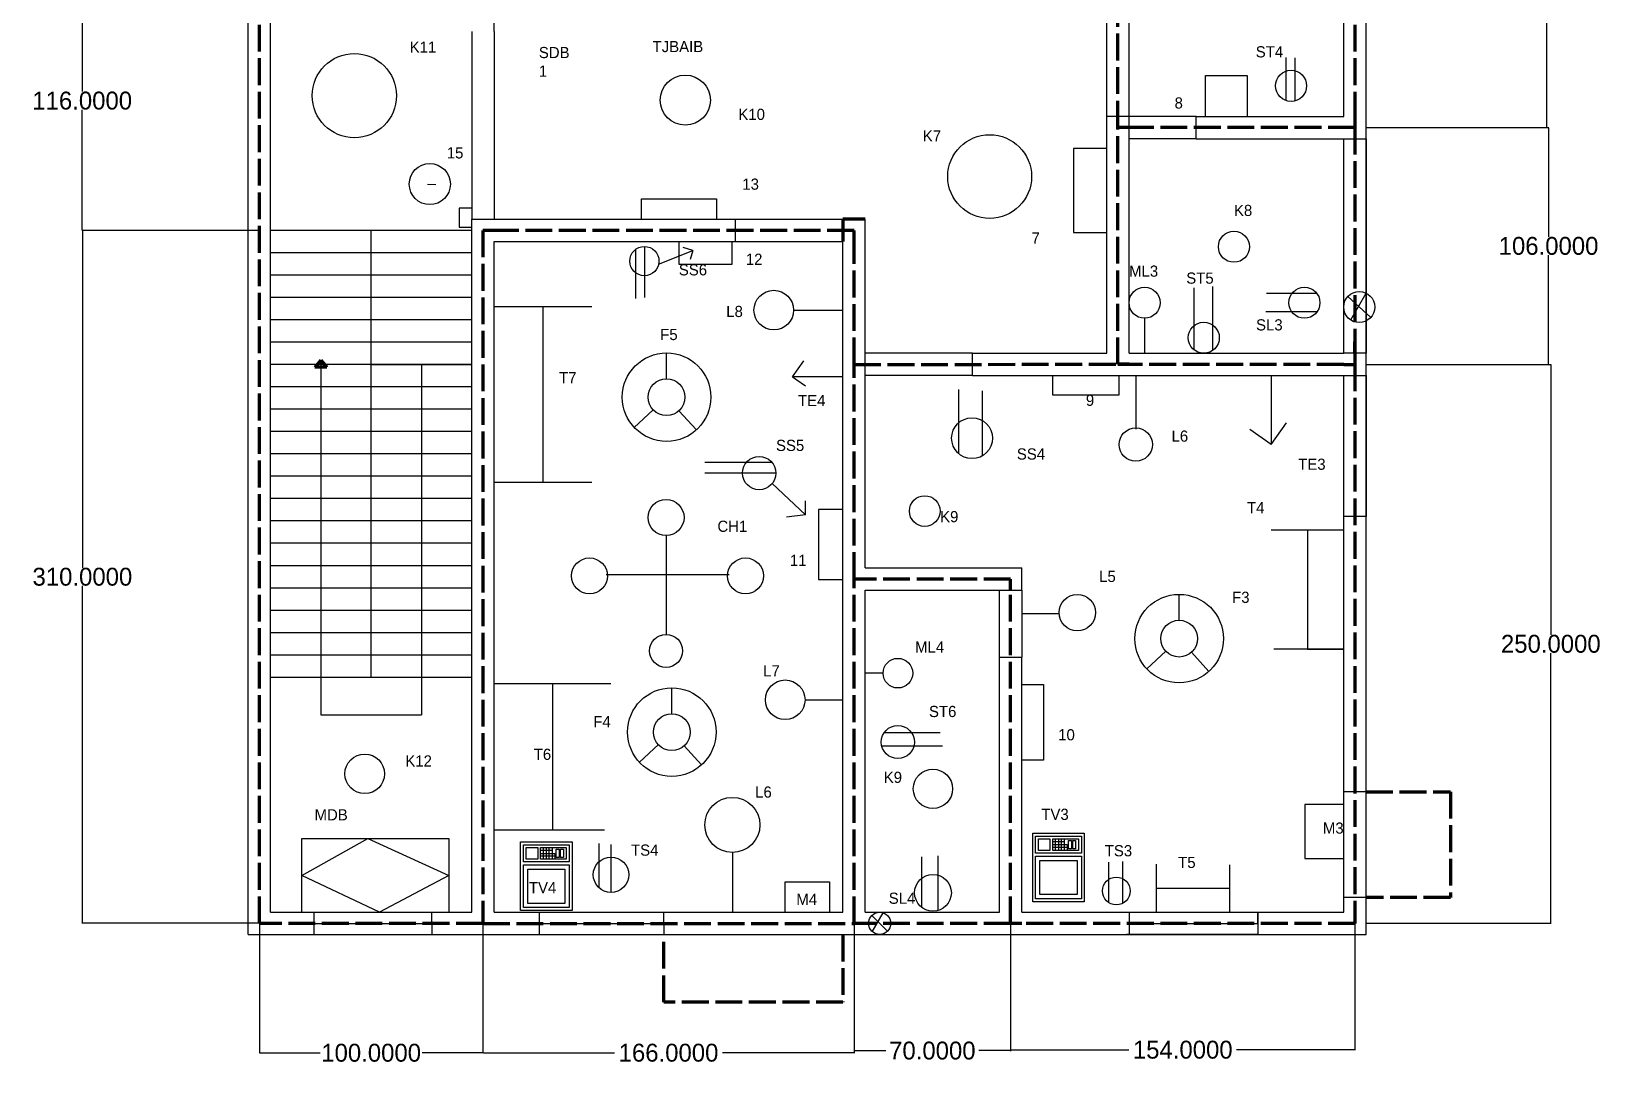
# Model space of a CAD drawing. Header units: inches. Extents: x -53 to 649, y -35 to 873.
# Drawn here: x -53 to 649, y -35 to 427 of the extents above; entities that cross this region are included whole.
import ezdxf

# ---------------------------------------------------------------- set-up
doc = ezdxf.new("R2010")
doc.units = ezdxf.units.IN
doc.header["$MEASUREMENT"] = 0
doc.linetypes.add('ACAD_ISO02W100', pattern=[15, 12, -3])
doc.dimstyles.get("Standard").update_dxf_attribs({"dimtxt": 8, "dimasz": 0.18, "dimexe": 0.18, "dimexo": 0.0625, "dimgap": 0.09, "dimtad": 0, "dimtih": 1, "dimtoh": 1, "dimdec": 4, "dimzin": 0, "dimdsep": 46, "dimtxsty": 'Standard', "dimcen": 0.09, "dimadec": 0, "dimazin": 0, "dimtfac": 1, "dimtdec": 4, "dimtofl": 0, "dimtmove": 0, "dimatfit": 3, "dimfxl": 1, "dimtolj": 1, "dimtzin": 0, "dimarcsym": 0})

# ---------------------------------------------------------------- blocks, each defined once
blk = doc.blocks.new('Microwave')
for p, q in [((19, 7), (19, 11)), ((20, 11), (20, 7)), ((21, 7), (21, 11)), ((18, 10), (22, 10)), ((22, 9), (18, 9)), ((18, 8), (22, 8)), ((22, 7), (18, 7)), ((20, 6), (18, 6)), ((19, 6), (19, 7)), ((20, 7), (20, 6))]:
    blk.add_line(p, q)
for points in [[(0, 0), (0, 18), (24, 18), (24, 0)], [(1, 1), (1, 17), (16, 17), (16, 1)], [(17, 1), (17, 17), (23, 17), (23, 1)], [(2.5, 2.5), (2.5, 15.5), (14.5, 15.5), (14.5, 2.5)], [(18, 12), (18, 16), (22, 16), (22, 12)], [(18, 2), (18, 11), (22, 11), (22, 2)], [(18.5, 4.5), (18.5, 5.5), (21.5, 5.5), (21.5, 4.5)], [(18.5, 3), (18.5, 4), (21.5, 4), (21.5, 3)]]:
    blk.add_lwpolyline(points, close=True)
blk = doc.blocks.new('*D60')
at = {"color": 0, "lineweight": -2}
for p, q in [((148.48, 28.2), (148.48, -29.83)), ((314.48, 28.2), (314.48, -29.83)), ((148.66, -29.65), (207.39, -29.65)), ((314.3, -29.65), (255.57, -29.65))]:
    blk.add_line(p, q, dxfattribs=at)
at = {"color": 0, "lineweight": 100}
for points in [[(148.66, -29.62), (148.66, -29.68), (148.48, -29.65)], [(314.3, -29.62), (314.3, -29.68), (314.48, -29.65)]]:
    blk.add_solid(points, dxfattribs=at)
at = {"layer": 'Defpoints', "color": 0, "lineweight": 100}
for p in [(148.48, 28.27), (314.48, 28.27), (148.48, -29.65)]:
    blk.add_point(p, dxfattribs=at)
at = {"color": 0, "lineweight": 100, "insert": (231.48, -29.65), "char_height": 8, "attachment_point": 5}
blk.add_mtext('\\A1;166.0000', dxfattribs=at)
blk = doc.blocks.new('*D61')
at = {"color": 0, "lineweight": -2}
for p, q in [((48.48, 28.2), (48.48, -29.86)), ((148.48, 28.14), (148.48, -29.86)), ((48.66, -29.68), (75.72, -29.68)), ((148.3, -29.68), (121.23, -29.68))]:
    blk.add_line(p, q, dxfattribs=at)
at = {"color": 0, "lineweight": 100}
for points in [[(48.66, -29.65), (48.66, -29.71), (48.48, -29.68)], [(148.3, -29.65), (148.3, -29.71), (148.48, -29.68)]]:
    blk.add_solid(points, dxfattribs=at)
at = {"layer": 'Defpoints', "color": 0, "lineweight": 100}
for p in [(48.48, 28.27), (148.48, 28.2), (48.48, -29.68)]:
    blk.add_point(p, dxfattribs=at)
at = {"color": 0, "lineweight": 100, "insert": (98.48, -29.68), "char_height": 8, "attachment_point": 5}
blk.add_mtext('\\A1;100.0000', dxfattribs=at)
blk = doc.blocks.new('*D62')
at = {"color": 0, "lineweight": -2}
for p, q in [((314.48, 28.14), (314.48, -28.87)), ((384.48, 28.2), (384.48, -28.87)), ((314.66, -28.69), (328.72, -28.69)), ((384.3, -28.69), (370.23, -28.69))]:
    blk.add_line(p, q, dxfattribs=at)
at = {"color": 0, "lineweight": 100}
for points in [[(314.66, -28.66), (314.66, -28.72), (314.48, -28.69)], [(384.3, -28.66), (384.3, -28.72), (384.48, -28.69)]]:
    blk.add_solid(points, dxfattribs=at)
at = {"layer": 'Defpoints', "color": 0, "lineweight": 100}
for p in [(314.48, 28.2), (384.48, 28.27), (384.48, -28.69)]:
    blk.add_point(p, dxfattribs=at)
at = {"color": 0, "lineweight": 100, "insert": (349.48, -28.69), "char_height": 8, "attachment_point": 5}
blk.add_mtext('\\A1;70.0000', dxfattribs=at)
blk = doc.blocks.new('*D63')
at = {"color": 0, "lineweight": -2}
for p, q in [((384.48, 28.14), (384.48, -28.48)), ((538.48, 28.2), (538.48, -28.48)), ((384.66, -28.3), (437.39, -28.3)), ((538.3, -28.3), (485.57, -28.3))]:
    blk.add_line(p, q, dxfattribs=at)
at = {"color": 0, "lineweight": 100}
for points in [[(384.66, -28.27), (384.66, -28.33), (384.48, -28.3)], [(538.3, -28.27), (538.3, -28.33), (538.48, -28.3)]]:
    blk.add_solid(points, dxfattribs=at)
at = {"layer": 'Defpoints', "color": 0, "lineweight": 100}
for p in [(384.48, 28.2), (538.48, 28.27), (384.48, -28.3)]:
    blk.add_point(p, dxfattribs=at)
at = {"color": 0, "lineweight": 100, "insert": (461.48, -28.3), "char_height": 8, "attachment_point": 5}
blk.add_mtext('\\A1;154.0000', dxfattribs=at)
blk = doc.blocks.new('*D65')
at = {"color": 0, "lineweight": -2}
for p, q in [((543.54, 278.27), (626.28, 278.27)), ((626.1, 278.09), (626.1, 157.36)), ((626.1, 28.45), (626.1, 149.18)), ((543.54, 28.27), (626.28, 28.27))]:
    blk.add_line(p, q, dxfattribs=at)
at = {"color": 0, "lineweight": 100}
for points in [[(626.07, 278.09), (626.13, 278.09), (626.1, 278.27)], [(626.07, 28.45), (626.13, 28.45), (626.1, 28.27)]]:
    blk.add_solid(points, dxfattribs=at)
at = {"layer": 'Defpoints', "color": 0, "lineweight": 100}
for p in [(543.48, 278.27), (543.48, 28.27), (626.1, 28.27)]:
    blk.add_point(p, dxfattribs=at)
at = {"color": 0, "lineweight": 100, "insert": (626.1, 153.27), "char_height": 8, "attachment_point": 5}
blk.add_mtext('\\A1;250.0000', dxfattribs=at)
blk = doc.blocks.new('*D66')
at = {"color": 0, "lineweight": -2}
for p, q in [((543.66, 384.27), (625.27, 384.27)), ((625.09, 384.09), (625.09, 335.36)), ((625.09, 278.45), (625.09, 327.18)), ((543.6, 278.27), (625.27, 278.27))]:
    blk.add_line(p, q, dxfattribs=at)
at = {"color": 0, "lineweight": 100}
for points in [[(625.06, 384.09), (625.12, 384.09), (625.09, 384.27)], [(625.06, 278.45), (625.12, 278.45), (625.09, 278.27)]]:
    blk.add_solid(points, dxfattribs=at)
at = {"layer": 'Defpoints', "color": 0, "lineweight": 100}
for p in [(543.6, 384.27), (543.54, 278.27), (625.09, 278.27)]:
    blk.add_point(p, dxfattribs=at)
at = {"color": 0, "lineweight": 100, "insert": (625.09, 331.27), "char_height": 8, "attachment_point": 5}
blk.add_mtext('\\A1;106.0000', dxfattribs=at)
blk = doc.blocks.new('*D67')
at = {"color": 0, "lineweight": -2}
for p, q in [((543.73, 490.27), (624.51, 490.27)), ((624.33, 490.09), (624.33, 441.36)), ((624.33, 384.45), (624.33, 433.18)), ((543.73, 384.27), (624.51, 384.27))]:
    blk.add_line(p, q, dxfattribs=at)
at = {"color": 0, "lineweight": 100}
for points in [[(624.3, 490.09), (624.36, 490.09), (624.33, 490.27)], [(624.3, 384.45), (624.36, 384.45), (624.33, 384.27)]]:
    blk.add_solid(points, dxfattribs=at)
at = {"layer": 'Defpoints', "color": 0, "lineweight": 100}
for p in [(543.66, 490.27), (624.33, 490.27), (543.66, 384.27)]:
    blk.add_point(p, dxfattribs=at)
at = {"color": 0, "lineweight": 100, "insert": (624.33, 437.27), "char_height": 8, "attachment_point": 5}
blk.add_mtext('\\A1;106.0000', dxfattribs=at)
blk = doc.blocks.new('*D75')
at = {"color": 0, "lineweight": -2}
for p, q in [((48.41, 338.27), (-30.85, 338.27)), ((-30.67, 338.09), (-30.67, 187.36)), ((-30.67, 28.45), (-30.67, 179.18)), ((48.41, 28.27), (-30.85, 28.27))]:
    blk.add_line(p, q, dxfattribs=at)
at = {"color": 0, "lineweight": 100}
for points in [[(-30.7, 338.09), (-30.64, 338.09), (-30.67, 338.27)], [(-30.7, 28.45), (-30.64, 28.45), (-30.67, 28.27)]]:
    blk.add_solid(points, dxfattribs=at)
at = {"layer": 'Defpoints', "color": 0, "lineweight": 100}
for p in [(-30.67, 338.27), (48.48, 338.27), (48.48, 28.27)]:
    blk.add_point(p, dxfattribs=at)
at = {"color": 0, "lineweight": 100, "insert": (-30.67, 183.27), "char_height": 8, "attachment_point": 5}
blk.add_mtext('\\A1;310.0000', dxfattribs=at)
blk = doc.blocks.new('*D76')
at = {"color": 0, "lineweight": -2}
for p, q in [((43.41, 454.27), (-30.94, 454.27)), ((-30.76, 454.09), (-30.76, 400.36)), ((-30.76, 338.45), (-30.76, 392.18)), ((43.41, 338.27), (-30.94, 338.27))]:
    blk.add_line(p, q, dxfattribs=at)
at = {"color": 0, "lineweight": 100}
for points in [[(-30.79, 454.09), (-30.73, 454.09), (-30.76, 454.27)], [(-30.79, 338.45), (-30.73, 338.45), (-30.76, 338.27)]]:
    blk.add_solid(points, dxfattribs=at)
at = {"layer": 'Defpoints', "color": 0, "lineweight": 100}
for p in [(-30.76, 454.27), (43.48, 454.27), (43.48, 338.27)]:
    blk.add_point(p, dxfattribs=at)
at = {"color": 0, "lineweight": 100, "insert": (-30.76, 396.27), "char_height": 8, "attachment_point": 5}
blk.add_mtext('\\A1;116.0000', dxfattribs=at)

msp = doc.modelspace()

# ---------------------------------------------------------------- linework, layer by layer
for p, q in [((543.47735, 343.26668), (543.47735, 591.26668)), ((43.47735, 23.26668), (43.47735, 541.26668)), ((53.47735, 33.26668), (53.47735, 531.26668)), ((533.47735, 389.26668), (533.47735, 485.26668)), ((153.47735, 427.26668), (153.47735, 449.26668)), ((427.47735, 283.26668), (427.47735, 437.26668)), ((437.47735, 389.26668), (437.47735, 437.26668)), ((143.47735, 427.26668), (143.47735, 343.26668)), ((153.47735, 427.26668), (153.47735, 343.26668)), ((507.8033, 396.30746), (507.8033, 415.58841)), ((511.73634, 396.21409), (511.73634, 415.50236)), ((471.64492, 389.26668), (471.64492, 407.54074)), ((471.64492, 407.54074), (490.28242, 407.54074)), ((490.28242, 407.54074), (490.28242, 389.26668)), ((437.47735, 389.26668), (427.47735, 389.26668)), ((437.47735, 283.26668), (437.47735, 389.26668)), ((467.47735, 389.26668), (437.47735, 389.26668)), ((467.47735, 389.26668), (533.47735, 389.26668)), ((467.47735, 379.26668), (467.47735, 389.26668)), ((467.47735, 379.26668), (437.47735, 379.26668)), ((467.47735, 379.26668), (533.47735, 379.26668)), ((533.47735, 343.26668), (533.47735, 379.26668)), ((533.47735, 379.26668), (543.47735, 379.26668)), ((543.47735, 379.26668), (543.47735, 283.37794)), ((427.47735, 374.82295), (412.59091, 374.82295)), ((412.59091, 374.82295), (412.59091, 337.35913)), ((123.62076, 358.92612), (127.42536, 358.83334)), ((219.4012, 343.26668), (219.4012, 352.30404)), ((219.4012, 352.30404), (252.9868, 352.30404)), ((252.9868, 352.30404), (252.9868, 343.26668)), ((143.47735, 348.20527), (137.84986, 348.20527)), ((137.84986, 348.20527), (137.84986, 339.72778)), ((143.47735, 348.20527), (143.47735, 348.20527)), ((143.47735, 338.26668), (53.47735, 338.26668)), ((98.47735, 138.26668), (98.47735, 338.26668)), ((137.84986, 339.72778), (143.47735, 339.72778)), ((143.47735, 343.26668), (261.47735, 343.26668)), ((143.47735, 333.26668), (143.47735, 343.26668)), ((143.47735, 33.26668), (143.47735, 338.26668)), ((261.47735, 333.26668), (261.47735, 343.26668)), ((261.47735, 343.26668), (309.47735, 343.26668)), ((319.47735, 283.26668), (319.47735, 343.26668)), ((412.59091, 337.35913), (427.47735, 337.35913)), ((533.47735, 283.26668), (533.47735, 343.26668)), ((543.47735, 23.26668), (543.47735, 343.26668)), ((153.47735, 333.26668), (261.47735, 333.26668)), ((153.47735, 33.26668), (153.47735, 333.26668)), ((220.68933, 331.04999), (220.68933, 308.19017)), ((236.08752, 333.26668), (236.08752, 323.11903)), ((242.34157, 329.28692), (238.00431, 330.57165)), ((259.88473, 323.11903), (259.88473, 333.26668)), ((261.47735, 333.26668), (309.47735, 333.26668)), ((309.47735, 33.26668), (309.47735, 333.26668)), ((143.47735, 328.26668), (53.47735, 328.26668)), ((216.65365, 329.654), (216.65365, 307.72364)), ((227.06899, 323.11903), (242.34157, 329.28692)), ((236.08752, 323.11903), (259.88473, 323.11903)), ((242.34157, 329.28692), (241.14573, 325.24974)), ((143.47735, 318.26668), (53.47735, 318.26668)), ((466.62951, 284.72052), (466.62951, 312.53856)), ((474.88302, 284.53263), (474.88302, 313.16277)), ((521.44295, 310.05419), (498.94357, 310.05419)), ((536.59292, 298.17496), (543.47735, 310.21796)), ((143.47735, 308.26668), (53.47735, 308.26668)), ((153.47735, 304.23465), (197.18345, 304.23465)), ((175.3304, 304.23465), (175.3304, 225.55175)), ((287.41484, 302.59185), (309.47735, 302.59185)), ((535.24605, 308.60425), (545.61003, 299.33946)), ((143.47735, 298.26668), (53.47735, 298.26668)), ((444.42804, 298.94883), (444.42804, 283.26668)), ((521.52216, 301.85326), (498.63141, 301.85326)), ((143.47735, 288.26668), (53.47735, 288.26668)), ((230.61435, 271.87269), (230.61435, 283.44881)), ((319.47735, 187.26668), (319.47735, 283.26668)), ((367.47735, 283.26668), (319.47735, 283.26668)), ((367.47735, 283.26668), (427.47735, 283.26668)), ((367.47735, 273.26668), (367.47735, 283.26668)), ((437.47735, 283.26668), (533.47735, 283.26668)), ((543.47735, 283.37794), (533.47735, 283.37794)), ((143.47735, 278.26668), (53.47735, 278.26668)), ((98.47735, 278.26668), (53.47735, 278.26668)), ((75.97735, 278.26668), (75.97735, 121.57584)), ((98.47735, 278.26668), (143.47735, 278.26668)), ((120.97735, 278.26668), (120.97735, 121.57584)), ((286.94823, 272.73411), (291.95982, 279.94916)), ((143.47735, 268.26668), (53.47735, 268.26668)), ((309.47735, 272.73411), (286.94823, 272.73411)), ((286.94823, 272.73411), (292.77906, 268.684)), ((367.47735, 273.26668), (319.47735, 273.26668)), ((361.3358, 238.30999), (361.3358, 267.02567)), ((367.47735, 273.26668), (533.47735, 273.26668)), ((403.28145, 273.26668), (403.28145, 264.73818)), ((433.02434, 264.73818), (433.02434, 273.26668)), ((440.46006, 273.26668), (440.46006, 249.29756)), ((501.0898, 273.26668), (501.0898, 242.43507)), ((533.47735, 33.26668), (533.47735, 273.26668)), ((533.47735, 273.26668), (543.47735, 273.26668)), ((543.47735, 273.26668), (543.47735, 210.26055)), ((371.88665, 237.40812), (371.88665, 266.4538)), ((403.28145, 264.73818), (433.02434, 264.73818)), ((143.47735, 258.26668), (53.47735, 258.26668)), ((224.59954, 258.03301), (216.13603, 250.13517)), ((236.1489, 257.55891), (243.93663, 248.99398)), ((143.47735, 248.26668), (53.47735, 248.26668)), ((501.0898, 242.43507), (491.50206, 249.20412)), ((501.0898, 242.43507), (507.95354, 252.15694)), ((143.47735, 238.26668), (53.47735, 238.26668)), ((277.75926, 234.45273), (247.76067, 234.45273)), ((143.47735, 228.26668), (53.47735, 228.26668)), ((153.47735, 225.55175), (197.18345, 225.55175)), ((279.48893, 229.67463), (247.76067, 229.67463)), ((277.84856, 225.00578), (292.68941, 211.01547)), ((143.47735, 218.26668), (53.47735, 218.26668)), ((292.68941, 211.01547), (284.29913, 209.92128)), ((292.68941, 211.01547), (292.68941, 217.21585)), ((309.47735, 213.34618), (298.62138, 213.34618)), ((298.62138, 213.34618), (298.62138, 182.08887)), ((143.47735, 208.26668), (53.47735, 208.26668)), ((533.47735, 204.11947), (501.0898, 204.11947)), ((517.28357, 204.11947), (517.28357, 150.93514)), ((543.47735, 210.26055), (533.47735, 210.26055)), ((143.47735, 198.26668), (53.47735, 198.26668)), ((230.37434, 201.78339), (230.37434, 162.89482)), ((143.47735, 188.26668), (53.47735, 188.26668)), ((203.54975, 184.35058), (258.54015, 184.35058)), ((319.47735, 187.26668), (389.47735, 187.26668)), ((389.47735, 177.26668), (389.47735, 187.26668)), ((143.47735, 178.26668), (53.47735, 178.26668)), ((298.62138, 182.08887), (309.47735, 182.08887)), ((319.47735, 177.26668), (389.47735, 177.26668)), ((319.47735, 33.26668), (319.47735, 177.26668)), ((379.47735, 147.26668), (379.47735, 177.26668)), ((389.47735, 177.26668), (389.47735, 147.26668)), ((459.86964, 163.85686), (459.86964, 175.43298)), ((143.47735, 168.26668), (53.47735, 168.26668)), ((230.37434, 162.89482), (230.37434, 157.53222)), ((389.47735, 166.84001), (405.77346, 166.84001)), ((143.47735, 158.26668), (53.47735, 158.26668)), ((143.47735, 148.26668), (53.47735, 148.26668)), ((453.85483, 150.01717), (445.39132, 142.11934)), ((465.40419, 149.54308), (473.19191, 140.97815)), ((533.47735, 150.93514), (502.23376, 150.93514)), ((517.28357, 150.93514), (533.47735, 150.93514)), ((379.47735, 147.26668), (389.47735, 147.26668)), ((379.47735, 33.26668), (379.47735, 147.26668)), ((389.47735, 33.26668), (389.47735, 147.26668)), ((143.47735, 138.26668), (53.47735, 138.26668)), ((153.47735, 135.49302), (205.71688, 135.49302)), ((179.59711, 135.49302), (179.59711, 70.08194)), ((232.95803, 122.04869), (232.95803, 133.62481)), ((327.4347, 140.1824), (319.47735, 140.1824)), ((389.47735, 135.08365), (399.25815, 135.08365)), ((399.25815, 135.08365), (399.25815, 101.29162)), ((292.5525, 128.27191), (309.47735, 128.27191)), ((75.97735, 121.57584), (120.97735, 121.57584)), ((327.98975, 113.59985), (352.91016, 113.59985)), ((226.94321, 108.209), (218.47971, 100.31117)), ((238.49258, 107.73491), (246.2803, 99.16998)), ((326.87958, 107.59795), (354.02494, 107.59795)), ((399.25815, 101.29162), (389.47735, 101.29162)), ((543.47735, 87.13632), (533.47735, 87.13632)), ((533.47735, 81.47366), (516.0627, 81.47366)), ((516.0627, 81.47366), (516.0627, 57.20511)), ((67.53004, 33.26668), (67.53004, 66.17844)), ((67.53004, 66.17844), (133.16755, 66.17844)), ((67.53004, 49.72256), (96.92142, 66.17844)), ((96.92142, 66.17844), (133.16755, 49.72256)), ((133.16755, 66.17844), (133.16755, 33.26668)), ((153.47735, 70.08194), (202.87241, 70.08194)), ((200.43111, 44.13428), (200.43111, 63.99911)), ((205.76756, 42.0709), (205.76756, 63.53259)), ((260.03191, 59.9816), (260.03191, 33.26668)), ((344.80773, 35.37962), (344.79623, 58.07367)), ((352.09604, 34.058), (352.09604, 58.39212)), ((516.0627, 57.20511), (533.47735, 57.20511)), ((102.20183, 33.26668), (67.53004, 49.72256)), ((133.16755, 49.72256), (102.20183, 33.26668)), ((428.40411, 37.58352), (428.40411, 55.69116)), ((434.61182, 37.27112), (434.61182, 55.89022)), ((449.7166, 33.26668), (449.7166, 54.77826)), ((482.4851, 33.26668), (482.4851, 54.37378)), ((283.72166, 33.26668), (283.72166, 46.81335)), ((283.72166, 46.81335), (303.46051, 46.81335)), ((303.46051, 46.81335), (303.46051, 33.26668)), ((449.7166, 44.02247), (482.4851, 44.02247)), ((543.47735, 39.81265), (533.47735, 39.81265)), ((53.47735, 33.26668), (143.47735, 33.26668)), ((72.82955, 33.26668), (72.82955, 33.26668)), ((72.82955, 33.26668), (72.82955, 28.26668)), ((72.82955, 28.26668), (125.63365, 28.26668)), ((72.82955, 28.26668), (72.82955, 23.26668)), ((125.63365, 28.26668), (125.63365, 33.26668)), ((125.63365, 28.26668), (125.63365, 23.26668)), ((153.47735, 33.26668), (309.47735, 33.26668)), ((173.61095, 33.26668), (173.61095, 33.26668)), ((173.61095, 33.26668), (173.61095, 28.26668)), ((173.61095, 28.26668), (229.38528, 28.26668)), ((173.61095, 28.26668), (173.61095, 23.26668)), ((229.38528, 28.26668), (229.38528, 33.26668)), ((229.38528, 28.26668), (229.38528, 23.26668)), ((319.47735, 33.26668), (379.47735, 33.26668)), ((322.36612, 31.78046), (329.48044, 24.7529)), ((322.61216, 24.52015), (327.55741, 32.9921)), ((389.47735, 33.26668), (533.47735, 33.26668)), ((437.58129, 33.26668), (437.58129, 28.26668)), ((437.58129, 28.26668), (494.99746, 28.26668)), ((437.58129, 28.26668), (437.58129, 23.26668)), ((494.99746, 28.26668), (494.99746, 33.26668)), ((494.99746, 33.26668), (494.99746, 23.26668)), ((43.47735, 23.26668), (543.47735, 23.26668)), ((494.99746, 23.26668), (436.35967, 23.26668))]:
    msp.add_line(p, q)
at = {"linetype": 'ACAD_ISO02W100', "lineweight": 100}
for p, q in [((48.47735, 28.26668), (48.47735, 531.26668)), ((538.47735, 490.26668), (538.47735, 389.26668)), ((432.47735, 384.26668), (432.47735, 461.26668)), ((538.47735, 389.26668), (538.47735, 384.26668)), ((437.47735, 384.26668), (432.47735, 384.26668)), ((432.47735, 278.37794), (432.47735, 384.26668)), ((538.47735, 384.26668), (437.47735, 384.26668)), ((538.47735, 384.26668), (538.47735, 283.37794)), ((153.47735, 338.26668), (148.47735, 338.26668)), ((148.47735, 338.26668), (148.47735, 33.26668)), ((314.47735, 338.26668), (153.47735, 338.26668)), ((314.47735, 333.26668), (314.47735, 338.26668)), ((314.47735, 278.26668), (314.47735, 333.26668)), ((538.47735, 283.37794), (538.47735, 288.37794)), ((538.47735, 283.37794), (538.47735, 278.37794)), ((314.47735, 278.26668), (432.47735, 278.37794)), ((314.47735, 182.26668), (314.47735, 278.26668)), ((437.47735, 278.37794), (432.47735, 278.37794)), ((533.47735, 278.26668), (432.47735, 278.26668)), ((538.47735, 278.37794), (538.47735, 33.26668)), ((319.47735, 182.26668), (314.47735, 182.26668)), ((314.47735, 28.26668), (314.47735, 182.26668)), ((384.47735, 182.26668), (319.47735, 182.26668)), ((384.47735, 177.26668), (384.47735, 182.26668)), ((384.47735, 28.26668), (384.47735, 177.26668)), ((543.47735, 87.13632), (581.19516, 87.13632)), ((581.19516, 87.13632), (581.19516, 39.81265)), ((581.19516, 39.81265), (543.47735, 39.81265)), ((53.47735, 28.26668), (48.47735, 28.26668)), ((148.47735, 28.26668), (53.47735, 28.26668)), ((148.47735, 33.26668), (148.47735, 28.26668)), ((148.47735, 28.26668), (314.47735, 28.26668)), ((319.47735, 28.26668), (314.47735, 28.26668)), ((384.47735, 28.26668), (319.47735, 28.26668)), ((389.47735, 28.26668), (384.47735, 28.26668)), ((538.47735, 28.26668), (389.47735, 28.26668)), ((538.47735, 33.26668), (538.47735, 28.26668)), ((229.38528, -7.00033), (229.38528, 23.26668)), ((309.47735, 23.26668), (309.47735, -7.00033)), ((309.47735, -7.00033), (229.38528, -7.00033))]:
    msp.add_line(p, q, dxfattribs=at)
at = {"lineweight": 100}
for p, q in [((319.47735, 343.26668), (309.47735, 343.26668)), ((309.47735, 343.26668), (309.47735, 333.26668)), ((75.97735, 280.26668), (73.27621, 277.02473)), ((78.68991, 277.03397), (73.27621, 277.02473)), ((75.97735, 278.26668), (75.97735, 280.26668)), ((75.97735, 280.26668), (78.68991, 277.03397)), ((533.47735, 278.26668), (538.47735, 278.26668))]:
    msp.add_line(p, q, dxfattribs=at)
at = {"linetype": 'ACAD_ISO02W100'}
msp.add_line((314.47735, 278.26668), (319.47735, 278.26668), dxfattribs=at)
for centre, radius in [((90.97039, 398.54209), 18.8387), ((238.9928, 396.51703), 11.1952), ((509.92804, 402.92543), 6.95069), ((375.12027, 362.33501), 18.73532), ((124.71503, 358.95415), 9.19265), ((484.37966, 330.95919), 6.95069), ((220.68933, 324.51862), 6.53138), ((278.54921, 302.59185), 8.86563), ((444.42804, 305.89952), 6.95069), ((515.87063, 305.89952), 6.95069), ((540.42804, 303.97185), 6.95069), ((470.88354, 290.21737), 6.95069), ((230.61435, 263.64581), 19.80301), ((230.61435, 263.64581), 8.22688), ((367.24679, 245.29444), 9.14999), ((440.46006, 242.43507), 7.43572), ((272.0245, 229.67463), 7.46443), ((230.37434, 209.82931), 8.04737), ((346.08358, 212.69759), 6.86375), ((196.17298, 183.68009), 8.04737), ((265.91691, 183.68009), 8.04738), ((414.32481, 167.24714), 8.14266), ((459.86964, 155.62998), 19.80301), ((459.86964, 155.62998), 8.22688), ((230.37434, 150.15546), 7.37676), ((334.06314, 140.1824), 6.62843), ((232.95803, 113.82181), 19.80301), ((283.68849, 128.27191), 8.86402), ((232.95803, 113.82181), 8.22688), ((334.06314, 109.37284), 7.39957), ((95.60132, 95.16054), 8.85519), ((349.76143, 88.44558), 8.79688), ((260.03191, 72.30542), 12.32383), ((205.76756, 50.0033), 7.9324), ((349.76143, 41.94058), 8.22103), ((431.77597, 42.75277), 6.17175), ((325.92328, 28.26668), 5)]:
    msp.add_circle(centre, radius)

# ---------------------------------------------------------------- block references
at = {"linetype": 'ACAD_ISO02W100', "lineweight": 100, "xscale": 1.278044546546425, "yscale": 1.278044546546425, "zscale": 1.278044546546425, "rotation": 90}
for p in [(188.32254, 34.01259), (417.41264, 37.90938)]:
    msp.add_blockref('Microwave', p, dxfattribs=at)

# ---------------------------------------------------------------- texts
at = {"char_height": 5, "attachment_point": 1}
for s, insert, width in [('K11', (115.72905, 422.74773), 22.8766446), ('TJBAIB', (224.34557, 422.99072), 9.2274419), ('SDB 1', (173.49256, 420.31473), 11.5980551), ('ST4', (494.13143, 420.64124), 5.721642), ('8', (457.82102, 397.75885), 1.5404396), ('K10', (262.70836, 392.66286), 3.5686327), ('K7', (345.22953, 383.01593), 10.7058981), ('15', (132.30317, 375.42007), 2.2270797), ('13', (264.49268, 361.44302), 21.4117915), ('K8', (484.37966, 349.67884), 12.3787911), ('7', (393.85559, 337.35913), 7.1372654), ('SS6', (236.08752, 323.11903), 10.9963843), ('12', (266.05324, 327.828), 9.8494632), ('ML3', (437.47735, 322.52586), 10.5841446), ('ST5', (463.04517, 319.40483), 11.8378498), ('L8', (257.29816, 304.48538), 6.2015125), ('SL3', (494.26117, 298.49392), 16.232319), ('F5', (227.75592, 294.17357), 8.3902857), ('T7', (182.52136, 274.84296), 6.9311035), ('TE4', (289.40625, 264.63056), 6.5663103), ('9', (418.15289, 264.73818), 7.4357229), ('L6', (456.47546, 248.72569), 17.7313388), ('SS5', (279.55679, 244.57049), 6.2015171), ('SS4', (387.26605, 240.71944), 6.8637424), ('TE3', (513.10135, 236.14445), 5.1478103), ('K9', (352.94733, 212.69759), 12.5835285), ('T4', (490.2222, 216.70071), 10.8675917), ('CH1', (253.35116, 208.38937), 6.8180168), ('11', (285.75831, 193.14377), 5.1071282), ('L5', (424.09777, 185.97525), 7.7369318), ('F3', (483.54998, 176.61119), 14.252241), ('ML4', (341.75945, 154.36419), 6.3701752), ('L7', (273.80521, 143.70743), 9.8832783), ('F4', (197.83302, 120.98484), 4.2206782), ('ST6', (347.97037, 125.54438), 10.8293038), ('10', (405.77346, 115.13414), 4.4792748), ('T6', (171.21029, 106.37746), 8.3868212), ('K12', (113.75273, 103.40968), 5.9404614), ('K9', (327.74506, 96.08767), 5.7331628), ('L6', (270.23387, 89.49783), 7.7920159), ('MDB', (73.15958, 79.32219), 9.9007705), ('TV3', (398.21444, 79.51992), 5.9726572), ('M3', (524.15369, 73.38414), 9.3236574), ('TS4', (214.71573, 63.52916), 3.8960103), ('TS3', (426.59967, 63.25515), 5.1762989), ('T5', (459.42579, 58.01407), 8.4955357), ('TV4', (169.04275, 46.75023), 6.0939332), ('M4', (288.65917, 41.47493), 4.5687958), ('SL4', (329.98109, 42.00325), 7.0071969)]:
    msp.add_mtext(s, dxfattribs=dict(at, insert=insert, width=width))

# ---------------------------------------------------------------- dimensions: what is measured, and where the dimension line sits
at = {"lineweight": 100}
for base, p1, p2, picture, middle in [((624.33243, 490.26668), (543.66485, 384.26668), (543.66485, 490.26668), '*D67', (624.33243, 437.26668)), ((-30.76034, 454.26668), (43.47735, 338.26668), (43.47735, 454.26668), '*D76', (-30.76034, 396.26668)), ((625.09246, 278.26668), (543.60235, 384.26668), (543.53985, 278.26668), '*D66', (625.09246, 331.26668)), ((-30.67046, 338.26668), (48.47735, 28.26668), (48.47735, 338.26668), '*D75', (-30.67046, 183.26668)), ((626.09696, 28.26668), (543.47735, 278.26668), (543.47735, 28.26668), '*D65', (626.09696, 153.26668))]:
    dim = msp.add_linear_dim(base=base, p1=p1, p2=p2, angle=90, dimstyle='Standard', dxfattribs=at)
    dim.commit()
    dim.dimension.update_dxf_attribs({"geometry": picture, "text_midpoint": middle})
for base, p1, p2, picture, middle in [((48.47735, -29.67573), (148.47735, 28.20418), (48.47735, 28.26668), '*D61', (98.47735, -29.67573)), ((148.47735, -29.64792), (314.47735, 28.26668), (148.47735, 28.26668), '*D60', (231.47735, -29.64792)), ((384.47735, -28.69155), (314.47735, 28.20418), (384.47735, 28.26668), '*D62', (349.47735, -28.69155)), ((384.47735, -28.30494), (538.47735, 28.26668), (384.47735, 28.20418), '*D63', (461.47735, -28.30494))]:
    dim = msp.add_linear_dim(base=base, p1=p1, p2=p2, dimstyle='Standard', dxfattribs=at)
    dim.commit()
    dim.dimension.update_dxf_attribs({"geometry": picture, "text_midpoint": middle})

doc.saveas('drawing.dxf')
